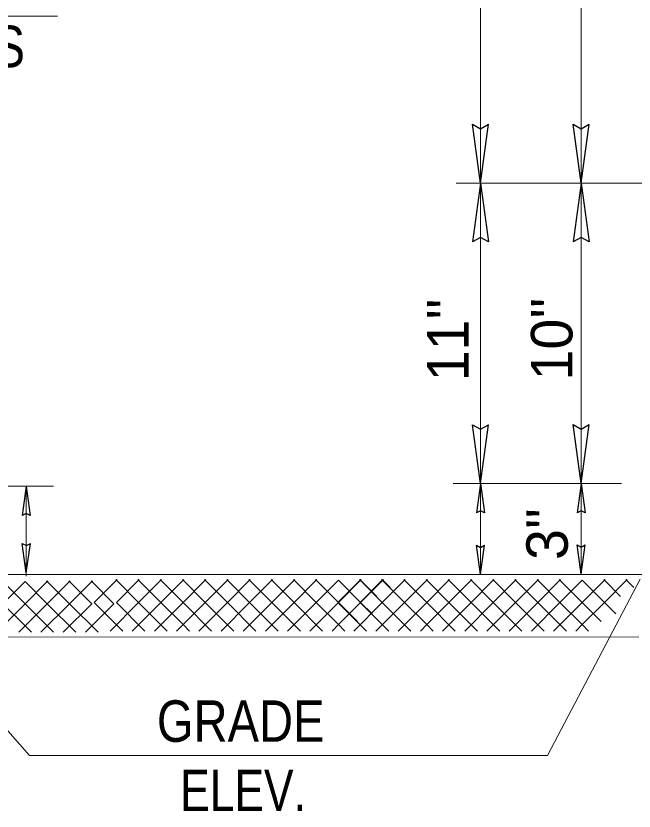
# Model space of a CAD drawing. Extents: x 444 to 815, y -532 to -224.
# Drawn here: x 639.47 to 657.36, y -480.72 to -457.71 of the extents above; entities that cross this region are included whole.
import ezdxf

# ---------------------------------------------------------------- set-up
doc = ezdxf.new("R2010")
doc.units = 0
doc.header["$LTSCALE"] = 0.48
doc.layers.add('1', color=7, linetype='Continuous', lineweight=13)

msp = doc.modelspace()

# ---------------------------------------------------------------- linework, layer by layer
at = {"layer": '1'}
for p, q in [((652.916, -473.8741), (652.916, -442.7045)), ((655.832, -473.8741), (655.832, -444.4801)), ((629.813, -457.71), (640.6663, -457.71)), ((663.158, -462.5431), (652.2128, -462.5431)), ((657.002, -471.2371), (652.1287, -471.2371)), ((630.1402, -471.3143), (640.5588, -471.3143)), ((639.7675, -473.9151), (639.7675, -471.3143)), ((639.8579, -479.1113), (635.276, -473.883)), ((657.587, -473.8741), (635.7611, -473.8741)), ((641.7328, -474.6782), (642.3948, -474.0163)), ((643.0191, -474.6782), (642.3572, -474.0163)), ((642.3763, -474.6782), (643.0383, -474.0163)), ((643.6618, -474.6782), (642.9999, -474.0163)), ((643.0191, -474.6782), (643.6811, -474.0163)), ((644.3046, -474.6782), (643.6427, -474.0163)), ((644.3046, -474.0355), (644.2854, -474.0163)), ((644.3046, -474.6782), (644.9666, -474.0163)), ((644.3046, -474.0355), (644.3238, -474.0163)), ((645.5901, -474.6782), (644.9282, -474.0163)), ((644.9473, -474.6782), (645.6093, -474.0163)), ((646.2328, -474.6782), (645.5709, -474.0163)), ((645.5901, -474.6782), (646.2521, -474.0163)), ((646.8763, -474.6782), (646.2144, -474.0163)), ((646.2328, -474.6782), (646.8948, -474.0163)), ((647.5191, -474.6782), (646.8572, -474.0163)), ((646.8763, -474.6782), (647.5383, -474.0163)), ((648.1618, -474.6782), (647.4999, -474.0163)), ((647.5191, -474.6782), (648.1811, -474.0163)), ((648.8046, -474.6782), (648.1427, -474.0163)), ((648.7886, -474.6782), (649.4506, -474.0163)), ((648.8046, -474.6782), (649.4666, -474.0163)), ((650.0748, -474.6782), (649.4129, -474.0163)), ((649.9173, -474.5055), (649.4282, -474.0163)), ((649.4321, -474.6782), (650.0941, -474.0163)), ((649.4473, -474.6782), (650.1093, -474.0163)), ((650.7176, -474.6782), (650.0557, -474.0163)), ((650.3017, -474.2471), (650.0709, -474.0163)), ((650.0748, -474.6782), (650.7368, -474.0163)), ((651.3603, -474.6782), (650.6984, -474.0163)), ((651.3603, -474.0355), (651.3412, -474.0163)), ((651.3603, -474.6782), (652.0223, -474.0163)), ((651.3603, -474.0355), (651.3796, -474.0163)), ((652.6458, -474.6782), (651.9839, -474.0163)), ((652.0031, -474.6782), (652.6651, -474.0163)), ((653.2886, -474.6782), (652.6267, -474.0163)), ((652.6458, -474.6782), (653.3078, -474.0163)), ((653.9321, -474.6782), (653.2702, -474.0163)), ((653.2886, -474.6782), (653.9506, -474.0163)), ((654.5748, -474.6782), (653.9129, -474.0163)), ((653.9321, -474.6782), (654.5941, -474.0163)), ((655.2176, -474.6782), (654.5557, -474.0163)), ((654.5748, -474.6782), (655.2368, -474.0163)), ((655.8603, -474.6782), (655.1984, -474.0163)), ((655.8603, -474.6782), (656.5223, -474.0163)), ((656.9731, -474.5055), (656.4839, -474.0163)), ((656.5031, -474.6782), (657.1651, -474.0163)), ((657.3574, -474.2471), (657.1267, -474.0163)), ((639.7323, -474.7142), (639.0704, -474.0522)), ((639.7323, -474.7142), (640.3943, -474.0522)), ((640.3751, -474.7142), (639.7323, -474.0714)), ((641.0178, -474.7142), (640.3559, -474.0522)), ((640.3751, -474.7142), (641.0371, -474.0522)), ((641.6606, -474.7142), (640.9987, -474.0522)), ((641.0178, -474.7142), (641.6798, -474.0522)), ((642.3041, -474.7142), (641.6422, -474.0522)), ((644.9473, -474.6782), (644.3046, -474.0355)), ((652.0031, -474.6782), (651.3603, -474.0355)), ((642.5603, -475.5057), (641.7328, -474.6782)), ((642.1918, -475.5057), (643.0191, -474.6782)), ((643.2038, -475.5057), (642.3763, -474.6782)), ((642.8345, -475.5057), (643.6618, -474.6782)), ((643.8465, -475.5057), (643.0191, -474.6782)), ((643.4773, -475.5057), (644.3046, -474.6782)), ((644.3046, -475.321), (644.9473, -474.6782)), ((645.132, -475.5057), (644.3046, -474.6782)), ((644.7628, -475.5057), (645.5901, -474.6782)), ((645.7748, -475.5057), (644.9473, -474.6782)), ((645.4055, -475.5057), (646.2328, -474.6782)), ((646.4175, -475.5057), (645.5901, -474.6782)), ((646.049, -475.5057), (646.8763, -474.6782)), ((647.0603, -475.5057), (646.2328, -474.6782)), ((646.6918, -475.5057), (647.5191, -474.6782)), ((647.7038, -475.5057), (646.8763, -474.6782)), ((647.3345, -475.5057), (648.1618, -474.6782)), ((648.3465, -475.5057), (647.5191, -474.6782)), ((647.9773, -475.5057), (648.8046, -474.6782)), ((649.616, -475.5057), (648.7886, -474.6782)), ((649.3572, -475.2308), (648.8046, -474.6782)), ((649.2475, -475.5057), (650.0748, -474.6782)), ((650.2595, -475.5057), (649.4321, -474.6782)), ((649.7776, -475.0085), (649.4473, -474.6782)), ((649.8903, -475.5057), (650.7176, -474.6782)), ((650.9023, -475.5057), (650.0748, -474.6782)), ((650.533, -475.5057), (651.3603, -474.6782)), ((651.3603, -475.321), (652.0031, -474.6782)), ((652.1878, -475.5057), (651.3603, -474.6782)), ((651.8185, -475.5057), (652.6458, -474.6782)), ((652.8305, -475.5057), (652.0031, -474.6782)), ((652.4613, -475.5057), (653.2886, -474.6782)), ((653.4733, -475.5057), (652.6458, -474.6782)), ((653.1048, -475.5057), (653.9321, -474.6782)), ((654.116, -475.5057), (653.2886, -474.6782)), ((653.7475, -475.5057), (654.5748, -474.6782)), ((654.7595, -475.5057), (653.9321, -474.6782)), ((654.3903, -475.5057), (655.2176, -474.6782)), ((655.4023, -475.5057), (654.5748, -474.6782)), ((655.033, -475.5057), (655.8603, -474.6782)), ((656.4129, -475.2308), (655.8603, -474.6782)), ((656.8333, -475.0085), (656.5031, -474.6782)), ((638.905, -475.5416), (639.7323, -474.7142)), ((639.7323, -475.3569), (640.3751, -474.7142)), ((640.5598, -475.5416), (639.7323, -474.7142)), ((640.1905, -475.5416), (641.0178, -474.7142)), ((641.2025, -475.5416), (640.3751, -474.7142)), ((640.8333, -475.5416), (641.6606, -474.7142)), ((641.8453, -475.5416), (641.0178, -474.7142)), ((641.4768, -475.5416), (642.3041, -474.7142)), ((639.5478, -475.5416), (639.7323, -475.3569)), ((639.917, -475.5416), (639.7323, -475.3569)), ((644.12, -475.5057), (644.3046, -475.321)), ((644.4893, -475.5057), (644.3046, -475.321)), ((648.62, -475.5057), (648.8046, -475.321)), ((648.9893, -475.5057), (648.8046, -475.321)), ((651.1758, -475.5057), (651.3603, -475.321)), ((651.545, -475.5057), (651.3603, -475.321)), ((655.6758, -475.5057), (655.8603, -475.321)), ((656.045, -475.5057), (655.8603, -475.321)), ((657.5052, -475.6742), (636.9451, -475.6835))]:
    msp.add_line(p, q, dxfattribs=at)
at = {"layer": '1', "lineweight": 25}
for p, q in [((652.916, -462.5428), (652.682, -460.8398)), ((652.916, -462.5428), (653.15, -460.8398)), ((655.832, -462.543), (655.598, -460.84)), ((655.832, -462.543), (656.066, -460.84)), ((652.916, -462.5432), (652.682, -464.2462)), ((652.916, -462.5432), (653.15, -464.2462)), ((655.832, -462.5432), (655.598, -464.2462)), ((655.832, -462.5432), (656.066, -464.2462)), ((652.916, -471.2371), (652.682, -469.5341)), ((652.916, -471.2371), (653.15, -469.5341)), ((655.832, -471.2369), (655.598, -469.5339)), ((655.832, -471.2369), (656.066, -469.5339)), ((652.916, -471.2371), (652.799, -472.0886)), ((652.916, -471.2371), (653.033, -472.0886)), ((655.832, -471.2372), (655.715, -472.0887)), ((655.832, -471.2372), (655.949, -472.0887)), ((639.7671, -471.3145), (639.6501, -472.166)), ((639.7671, -471.3145), (639.8841, -472.166)), ((639.7679, -473.8207), (639.6509, -472.9692)), ((639.7679, -473.8207), (639.8849, -472.9692)), ((652.9163, -473.8696), (652.7993, -473.0181)), ((652.9163, -473.8696), (653.0333, -473.0181)), ((655.8324, -473.8645), (655.7154, -473.013)), ((655.8324, -473.8645), (655.9494, -473.013))]:
    msp.add_line(p, q, dxfattribs=at)
for points in [[(652.682, -460.8398), (652.9184, -460.9716), (653.15, -460.8398)], [(655.598, -460.84), (655.8344, -460.9717), (656.066, -460.84)], [(653.15, -464.2462), (652.9136, -464.1144), (652.682, -464.2462)], [(656.066, -464.2462), (655.8296, -464.1144), (655.598, -464.2462)], [(652.682, -469.5341), (652.9184, -469.6658), (653.15, -469.5341)], [(655.598, -469.5339), (655.8344, -469.6657), (656.066, -469.5339)], [(639.8841, -472.166), (639.7659, -472.1002), (639.6501, -472.166)], [(653.033, -472.0886), (652.9148, -472.0227), (652.799, -472.0886)], [(655.949, -472.0887), (655.8308, -472.0229), (655.715, -472.0887)], [(639.6509, -472.9692), (639.7692, -473.0352), (639.8849, -472.9692)], [(652.7993, -473.0181), (652.9176, -473.084), (653.0333, -473.0181)], [(655.7154, -473.013), (655.8337, -473.0789), (655.9494, -473.013)]]:
    msp.add_lwpolyline(points, dxfattribs=at)
at = {"layer": '1'}
for points in [[(639.8579, -479.1113), (654.8593, -479.1113), (657.5385, -474.0061)], [(639.7323, -475.3569), (639.0896, -474.7142), (639.7323, -474.0714)], [(644.3046, -475.321), (643.6618, -474.6782), (644.3046, -474.0355)], [(648.8046, -475.321), (648.1618, -474.6782), (648.8046, -474.0355)], [(648.8046, -475.321), (649.4473, -474.6782), (648.8046, -474.0355)], [(651.3603, -475.321), (650.7176, -474.6782), (651.3603, -474.0355)], [(655.8603, -475.321), (655.2176, -474.6782), (655.8603, -474.0355)], [(655.8603, -475.321), (656.5031, -474.6782), (655.8603, -474.0355)]]:
    msp.add_lwpolyline(points, dxfattribs=at)

# ---------------------------------------------------------------- texts
for s, width, p in [('REINF. BARS', 0.85, (631.1658, -459.1887)), ('GRADE', 0.85, (643.5497, -478.7118)), ('ELEV.', 0.8, (644.2227, -480.7163))]:
    msp.add_text(s, height=1.2, dxfattribs=dict(at, width=width)).set_placement(p)
for s, p in [("11''", (652.5723, -468.2787)), ("10''", (655.5782, -468.253)), ("3''", (655.4434, -473.4496))]:
    msp.add_text(s, height=1.2, rotation=90, dxfattribs=at).set_placement(p)

doc.saveas('drawing.dxf')
